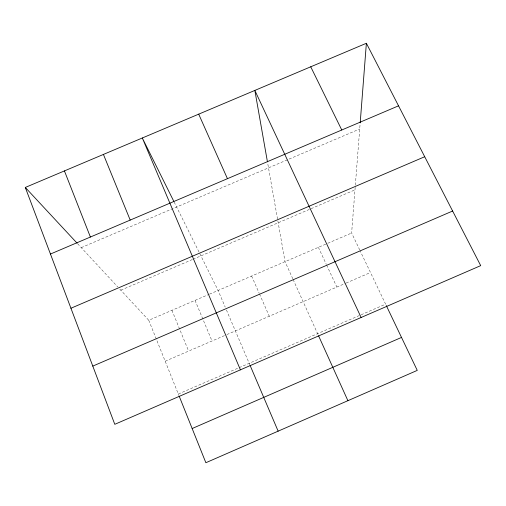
<?xml version="1.0" encoding="UTF-8"?>
<svg xmlns="http://www.w3.org/2000/svg" width="506" height="506" viewBox="0 0 506 506"><rect width="100%" height="100%" fill="white"/><g stroke="black" fill="none" stroke-linecap="round" stroke-linejoin="round"><path stroke-width="0.38" stroke-dasharray="2.53 1.9" d="M359.715 249.951L351.626 233.026L355.288 185.949M355.345 185.158L360.127 123.641M165.177 361.221L226.169 334.877M226.878 334.567L345.446 283.347M346.161 283.037L370.5 272.519M178.327 394.022L238.478 367.951M239.193 367.641L385.616 304.157L360.051 250.66M119.789 289.103L148.764 320.279L208.738 294.486M209.459 294.176L327.053 243.595M327.78 243.285L351.626 233.026M120.807 290.197L192.274 259.578M192.995 259.268L354.984 189.87M81.245 247.636L359.709 128.998M77.608 243.721L117.746 286.908M174.178 202.084L218.111 290.45L225.195 307.066M318.382 247.326L326.3 264.353M326.629 265.062L336.851 287.054M292.791 278.793L285.049 261.665L267.573 162.584M293.113 279.508L318.236 335.08M251.621 276.042L259.192 293.271M259.508 293.986L269.287 316.244M226.429 309.957L249.812 364.75M195.038 300.374L212.014 340.987M171.926 310.317L188.618 351.094M148.764 320.279L178.903 395.464"/><path stroke-width="0.76" d="M360.19 122.876L366.376 43.276L25.3 187.454L114.786 424.319L480.7 265.637L366.376 43.276M192.16 428.531L401.511 337.426M92.794 366.104L452.623 211.027M70.935 308.243L424.705 156.727M50.455 254.037L398.538 105.83M25.3 187.454L77.083 243.165M173.824 201.375L142.312 137.986L240.407 369.848M310.735 66.792L341.771 130.004M386.293 305.573L417.26 370.392L205.866 462.724L179.194 396.179M361.132 317.49L254.847 90.416L267.44 161.825M318.565 335.794L347.9 400.689M198.706 114.147L227.447 178.681M250.122 365.477L278.142 431.156M103.426 154.425L130.206 220.085M64.426 170.914L90.397 237.036"/></g></svg>
